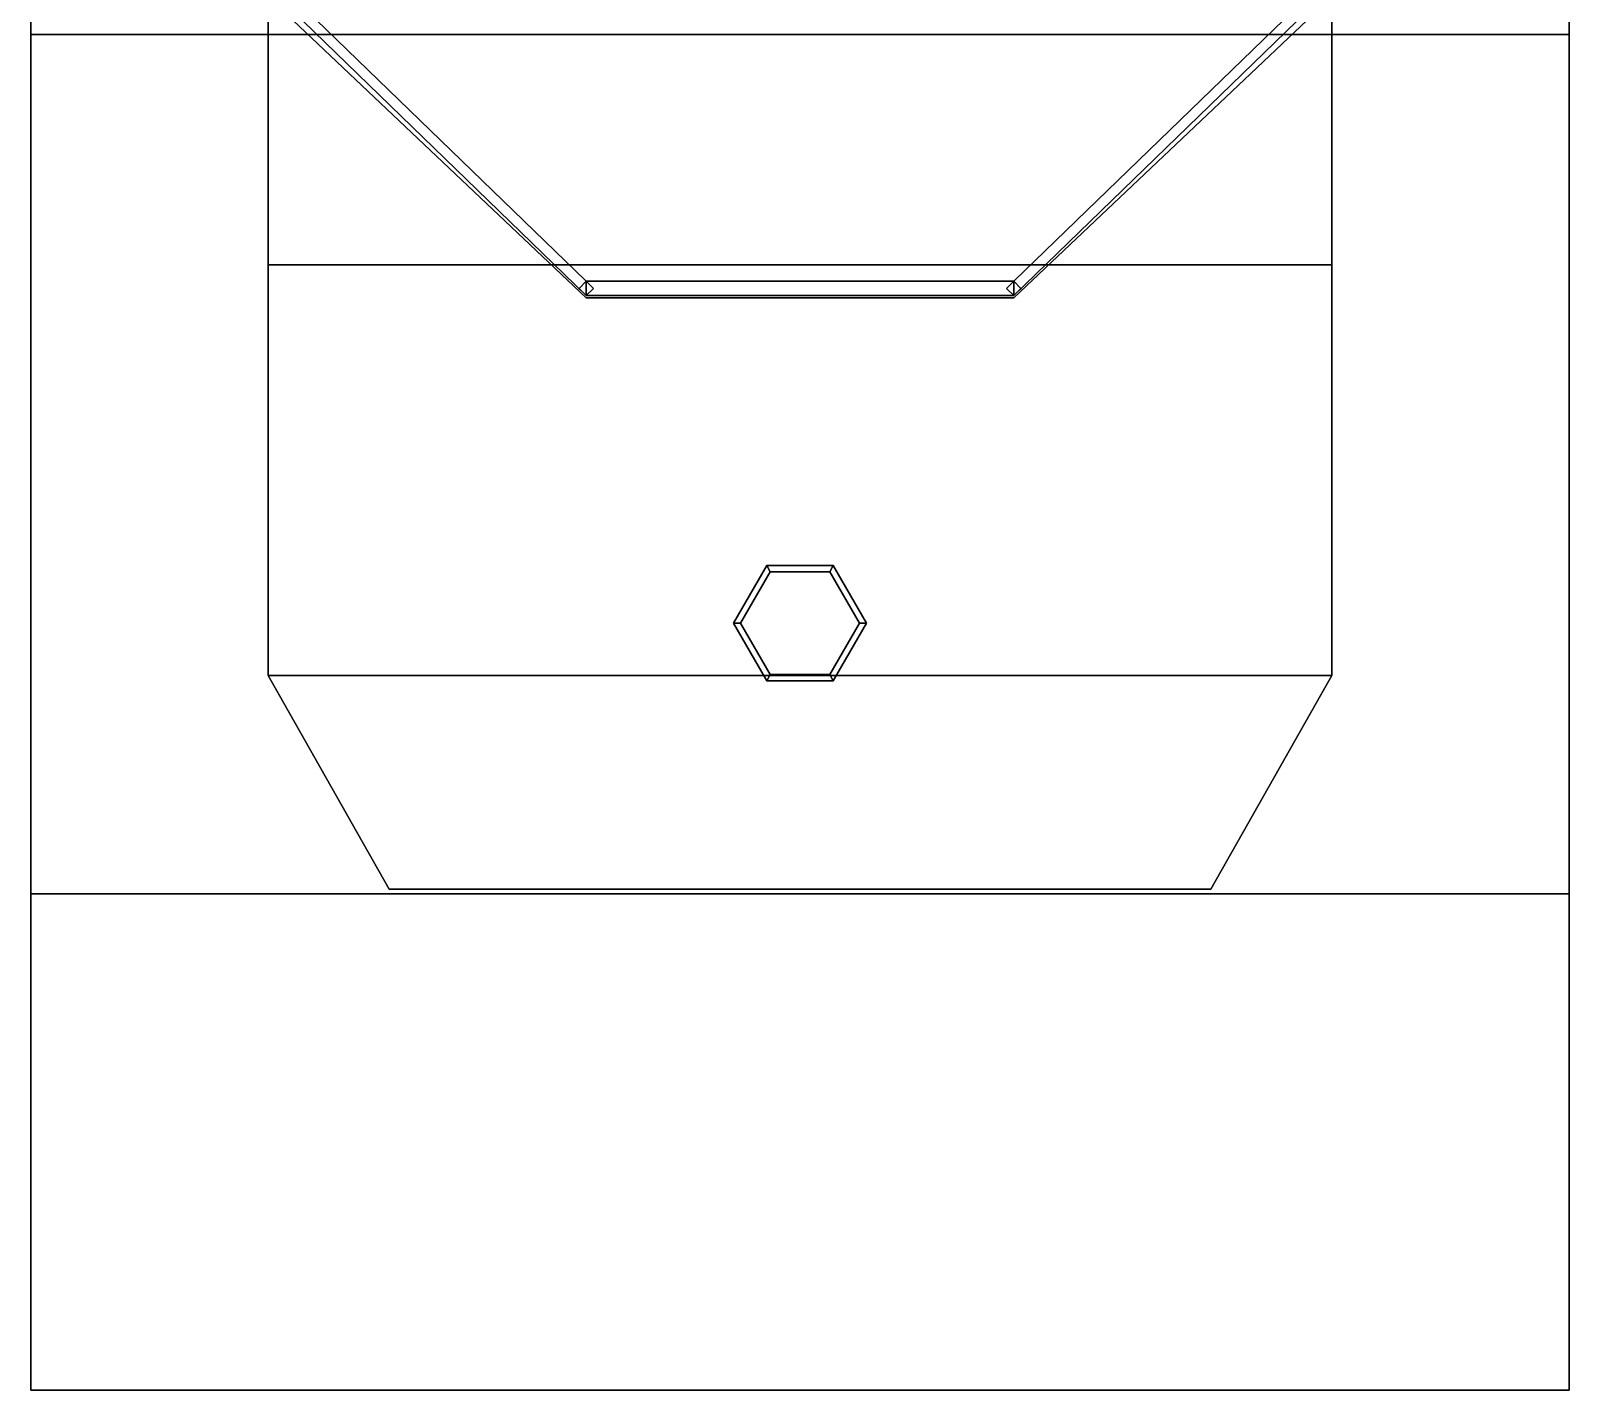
# Model space of a CAD drawing. Header units: millimetres. Extents: x -3.2 to 3.2, y -23.5 to 23.5.
# Drawn here: x -3.24 to 3.24, y -23.47 to -17.74 of the extents above; entities that cross this region are included whole.
import ezdxf

# ---------------------------------------------------------------- set-up
doc = ezdxf.new("R2010")
doc.units = ezdxf.units.MM

msp = doc.modelspace()

# ---------------------------------------------------------------- linework, layer by layer
for points in [[(-3.24, -23.47, 1.46), (3.24, -23.47, 1.46), (3.24, 21.45, 1.46), (-3.24, 21.45, 1.46)], [(-3.24, 21.45, 1.46), (-3.24, -23.47, 1.46), (-3.24, -23.47, 2.38), (-3.24, 21.45, 2.38)], [(3.24, 21.45, 1.46), (3.24, -23.47, 1.46), (3.24, -23.47, 2.38), (3.24, 21.45, 2.38)], [(-2.24, -9.36, 2.56), (-2.24, -18.73, 2.56), (2.24, -18.73, 2.56), (2.24, -9.36, 2.56)], [(-2.24, -9.36, 1.46), (-2.24, -18.73, 1.46), (-2.24, -18.73, 2.56), (-2.24, -9.36, 2.56)], [(2.24, -9.36, 2.56), (2.24, -18.73, 2.56), (2.24, -18.73, 1.46), (2.24, -9.36, 1.46)], [(3.24, -16.49, -1.31), (3.24, -17.76, -1.19), (-3.24, -17.76, -1.19), (-3.24, -16.49, -1.31)], [(-3.24, -16.49, -1.31), (-3.24, -17.76, -1.19), (-3.24, -17.76, 1.46), (-3.24, -16.49, 1.46)], [(3.24, -16.49, 1.46), (3.24, -17.76, 1.46), (3.24, -17.76, -1.19), (3.24, -16.49, -1.31)], [(0.9, -18.87, 4.21), (2.24, -17.6, 4.21), (-2.24, -17.6, 4.21), (-0.9, -18.87, 4.21)], [(2.24, -17.6, 4.21), (0.9, -18.87, 4.21), (-0.9, -18.87, 4.21), (-2.24, -17.6, 4.21)], [(-0.9, -18.8, 5.21), (-2.17, -17.57, 5.21), (-2.23, -17.57, 5.21), (-0.9, -18.86, 5.21)], [(-2.17, -17.57, 5.21), (-0.9, -18.8, 5.21), (-0.9, -18.86, 5.21), (-2.23, -17.57, 5.21)], [(0.9, -18.8, 5.21), (2.17, -17.57, 5.21), (2.23, -17.57, 5.21), (0.9, -18.86, 5.21)], [(2.17, -17.57, 5.21), (0.9, -18.8, 5.21), (0.9, -18.86, 5.21), (2.23, -17.57, 5.21)], [(3.24, -17.76, -1.19), (3.24, -21.38, -0.39), (-3.24, -21.38, -0.39), (-3.24, -17.76, -1.19)], [(-3.24, -17.76, -1.19), (-3.24, -21.38, -0.39), (-3.24, -21.38, 1.46), (-3.24, -17.76, 1.46)], [(3.24, -17.76, 1.46), (3.24, -21.38, 1.46), (3.24, -21.38, -0.39), (3.24, -17.76, -1.19)], [(-2.24, -18.73, 1.59), (-2.24, -20.46, 1.59), (2.24, -20.46, 1.59), (2.24, -18.73, 1.59)], [(-2.24, -18.73, 2.56), (-2.24, -18.73, 1.59), (2.24, -18.73, 1.59), (2.24, -18.73, 2.56)], [(-2.24, -18.73, 1.46), (-2.24, -20.46, 1.46), (-2.24, -20.46, 1.59), (-2.24, -18.73, 1.59)], [(2.24, -18.73, 1.59), (2.24, -20.46, 1.59), (2.24, -20.46, 1.46), (2.24, -18.73, 1.46)], [(-0.9, -18.8, 4.21), (-0.93, -18.83, 4.21), (-0.93, -18.83, 5.21), (-0.9, -18.8, 5.21)], [(-0.93, -18.83, 4.21), (-0.9, -18.86, 4.21), (-0.9, -18.86, 5.21), (-0.93, -18.83, 5.21)], [(-0.87, -18.83, 4.21), (-0.9, -18.8, 4.21), (-0.9, -18.8, 5.21), (-0.87, -18.83, 5.21)], [(0.9, -18.8, 5.21), (-0.9, -18.8, 5.21), (-0.9, -18.86, 5.21), (0.9, -18.86, 5.21)], [(-0.9, -18.8, 5.21), (0.9, -18.8, 5.21), (0.9, -18.86, 5.21), (-0.9, -18.86, 5.21)], [(-0.9, -18.86, 4.21), (-0.87, -18.83, 4.21), (-0.87, -18.83, 5.21), (-0.9, -18.86, 5.21)], [(0.9, -18.8, 4.21), (0.87, -18.83, 4.21), (0.87, -18.83, 5.21), (0.9, -18.8, 5.21)], [(0.87, -18.83, 4.21), (0.9, -18.86, 4.21), (0.9, -18.86, 5.21), (0.87, -18.83, 5.21)], [(0.93, -18.83, 4.21), (0.9, -18.8, 4.21), (0.9, -18.8, 5.21), (0.93, -18.83, 5.21)], [(0.9, -18.86, 4.21), (0.93, -18.83, 4.21), (0.93, -18.83, 5.21), (0.9, -18.86, 5.21)], [(-0.25, -20.24, 1.67), (-0.125, -20.0235, 1.67), (-0.14, -19.9975, 1.64), (-0.28, -20.24, 1.64)], [(-0.14, -19.9975, 1.59), (-0.28, -20.24, 1.59), (-0.28, -20.24, 1.64), (-0.14, -19.9975, 1.64)], [(-0.125, -20.0235, 1.67), (0.125, -20.0235, 1.67), (0.14, -19.9975, 1.64), (-0.14, -19.9975, 1.64)], [(0.14, -19.9975, 1.59), (-0.14, -19.9975, 1.59), (-0.14, -19.9975, 1.64), (0.14, -19.9975, 1.64)], [(0.125, -20.0235, 1.67), (0.25, -20.24, 1.67), (0.28, -20.24, 1.64), (0.14, -19.9975, 1.64)], [(0.28, -20.24, 1.59), (0.14, -19.9975, 1.59), (0.14, -19.9975, 1.64), (0.28, -20.24, 1.64)], [(-0.125, -20.0235, 1.67), (-0.25, -20.24, 1.67), (-0.25, -20.24, 2.28), (-0.125, -20.0235, 2.28)], [(0.125, -20.0235, 1.67), (-0.125, -20.0235, 1.67), (-0.125, -20.0235, 2.28), (0.125, -20.0235, 2.28)], [(0.25, -20.24, 1.67), (0.125, -20.0235, 1.67), (0.125, -20.0235, 2.28), (0.25, -20.24, 2.28)], [(-0.125, -20.4565, 1.67), (-0.25, -20.24, 1.67), (-0.28, -20.24, 1.64), (-0.14, -20.4825, 1.64)], [(-0.28, -20.24, 1.59), (-0.14, -20.4825, 1.59), (-0.14, -20.4825, 1.64), (-0.28, -20.24, 1.64)], [(-0.25, -20.24, 1.67), (-0.125, -20.4565, 1.67), (-0.125, -20.4565, 2.28), (-0.25, -20.24, 2.28)], [(0.125, -20.4565, 1.67), (0.25, -20.24, 1.67), (0.25, -20.24, 2.28), (0.125, -20.4565, 2.28)], [(0.25, -20.24, 1.67), (0.125, -20.4565, 1.67), (0.14, -20.4825, 1.64), (0.28, -20.24, 1.64)], [(0.14, -20.4825, 1.59), (0.28, -20.24, 1.59), (0.28, -20.24, 1.64), (0.14, -20.4825, 1.64)], [(-2.24, -20.46, 1.59), (-1.73, -21.36, 1.59), (1.73, -21.36, 1.59), (2.24, -20.46, 1.59)], [(-2.24, -20.46, 1.46), (-1.73, -21.36, 1.46), (-1.73, -21.36, 1.59), (-2.24, -20.46, 1.59)], [(0.125, -20.4565, 1.67), (-0.125, -20.4565, 1.67), (-0.14, -20.4825, 1.64), (0.14, -20.4825, 1.64)], [(-0.125, -20.4565, 1.67), (0.125, -20.4565, 1.67), (0.125, -20.4565, 2.28), (-0.125, -20.4565, 2.28)], [(2.24, -20.46, 1.59), (1.73, -21.36, 1.59), (1.73, -21.36, 1.46), (2.24, -20.46, 1.46)], [(-0.14, -20.4825, 1.59), (0.14, -20.4825, 1.59), (0.14, -20.4825, 1.64), (-0.14, -20.4825, 1.64)], [(3.24, -21.38, -0.39), (3.24, -23.47, -0.32), (-3.24, -23.47, -0.32), (-3.24, -21.38, -0.39)], [(-3.24, -21.38, -0.39), (-3.24, -23.47, -0.32), (-3.24, -23.47, 1.46), (-3.24, -21.38, 1.46)], [(-1.73, -21.36, 1.59), (-1.73, -21.36, 1.46), (1.73, -21.36, 1.46), (1.73, -21.36, 1.59)], [(3.24, -21.38, 1.46), (3.24, -23.47, 1.46), (3.24, -23.47, -0.32), (3.24, -21.38, -0.39)], [(-3.24, -23.47, -0.32), (3.24, -23.47, -0.32), (3.24, -23.47, 1.46), (-3.24, -23.47, 1.46)], [(-3.24, -23.47, 1.46), (3.24, -23.47, 1.46), (3.24, -23.47, 2.38), (-3.24, -23.47, 2.38)]]:
    msp.add_3dface(points)

doc.saveas('drawing.dxf')
